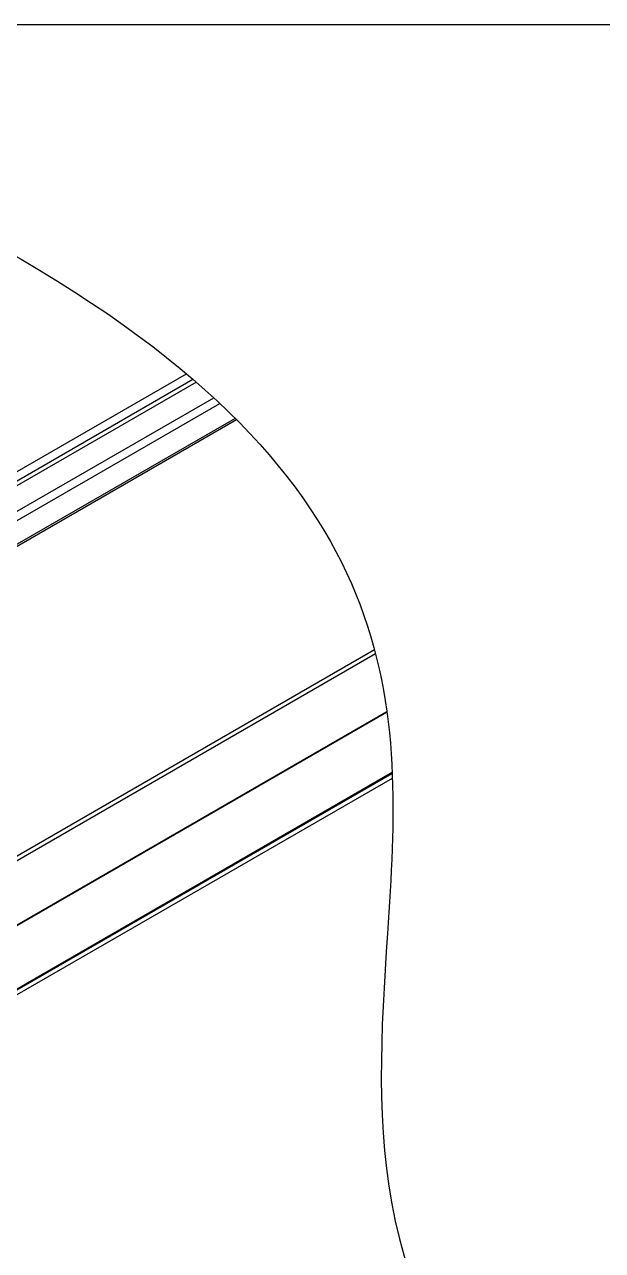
# Model space of a CAD drawing. Extents: x 0 to 13.3, y -7.3 to 0.
# Drawn here: x 6.401 to 8.425, y -4.298 to 0 of the extents above; entities that cross this region are included whole.
import ezdxf

# ---------------------------------------------------------------- set-up
doc = ezdxf.new("R2010")
doc.units = 0
doc.header["$LTSCALE"] = 0.5
doc.header["$MEASUREMENT"] = 0
doc.layers.add('Housing', color=150, linetype='CONTINUOUS')
doc.layers.add('Text-Unprinted', color=131, linetype='CONTINUOUS', plot=False)

msp = doc.modelspace()

# ---------------------------------------------------------------- linework, layer by layer
at = {"layer": 'Housing', "transparency": 16777216}
for p, q in [((5.6612, -1.9788), (6.968, -1.2244)), ((5.6793, -2.0011), (6.9909, -1.2439)), ((5.6793, -2.0174), (7.0022, -1.2537)), ((5.594, -2.157), (7.0635, -1.3086)), ((5.6141, -2.178), (7.0852, -1.3288)), ((7.1388, -1.3808), (5.8808, -2.1071)), ((5.8879, -2.1097), (7.1431, -1.3851)), ((5.0327, -3.689), (7.6265, -2.1916)), ((5.0398, -3.7012), (7.6302, -2.2058)), ((5.0398, -3.9266), (7.6699, -2.4083)), ((5.0398, -3.93), (7.6704, -2.4114)), ((5.0398, -4.1512), (7.6888, -2.6219)), ((5.0398, -4.1552), (7.6889, -2.6259)), ((5.0398, -4.1716), (7.6895, -2.6419))]:
    msp.add_line(p, q, dxfattribs=at)
at = {"layer": 'Housing', "color": 1, "transparency": 16777216}
msp.add_open_spline([(6.3217, -0.7843), (7.7755, -1.6067), (7.6792, -3.0788), (7.5829, -4.5508), (8.2923, -5.1227)], degree=3, knots=[0.064531, 0.064531, 0.064531, 0.064531, 1, 1.807725, 1.807725, 1.807725, 1.807725], dxfattribs=at)
at = {"layer": 'Text-Unprinted', "ltscale": 0.5, "transparency": 16777216}
msp.add_lwpolyline([(0, 0), (13.2823, 0), (13.2823, -7.3102), (0, -7.3102)], close=True, dxfattribs=at)

doc.saveas('drawing.dxf')
